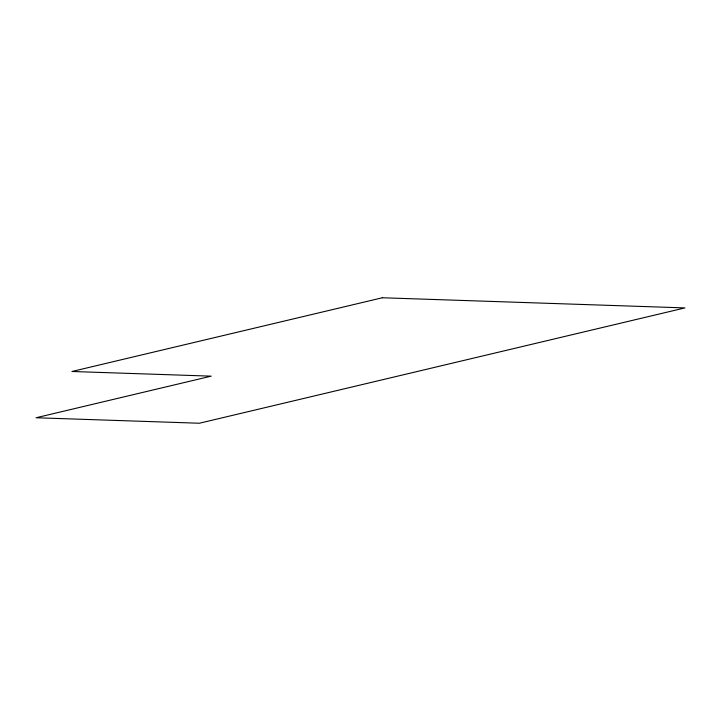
<?xml version="1.0" encoding="UTF-8"?>
<svg xmlns="http://www.w3.org/2000/svg" width="721" height="721" viewBox="0 0 721 721"><rect width="100%" height="100%" fill="white"/><g stroke="black" fill="none" stroke-linecap="round" stroke-linejoin="round"><path stroke-width="1.08" d="M382.346 297.764L71.947 371.486L211.217 376.155L36.05 417.756L199.384 423.236L684.95 307.912L382.346 297.764"/></g></svg>
